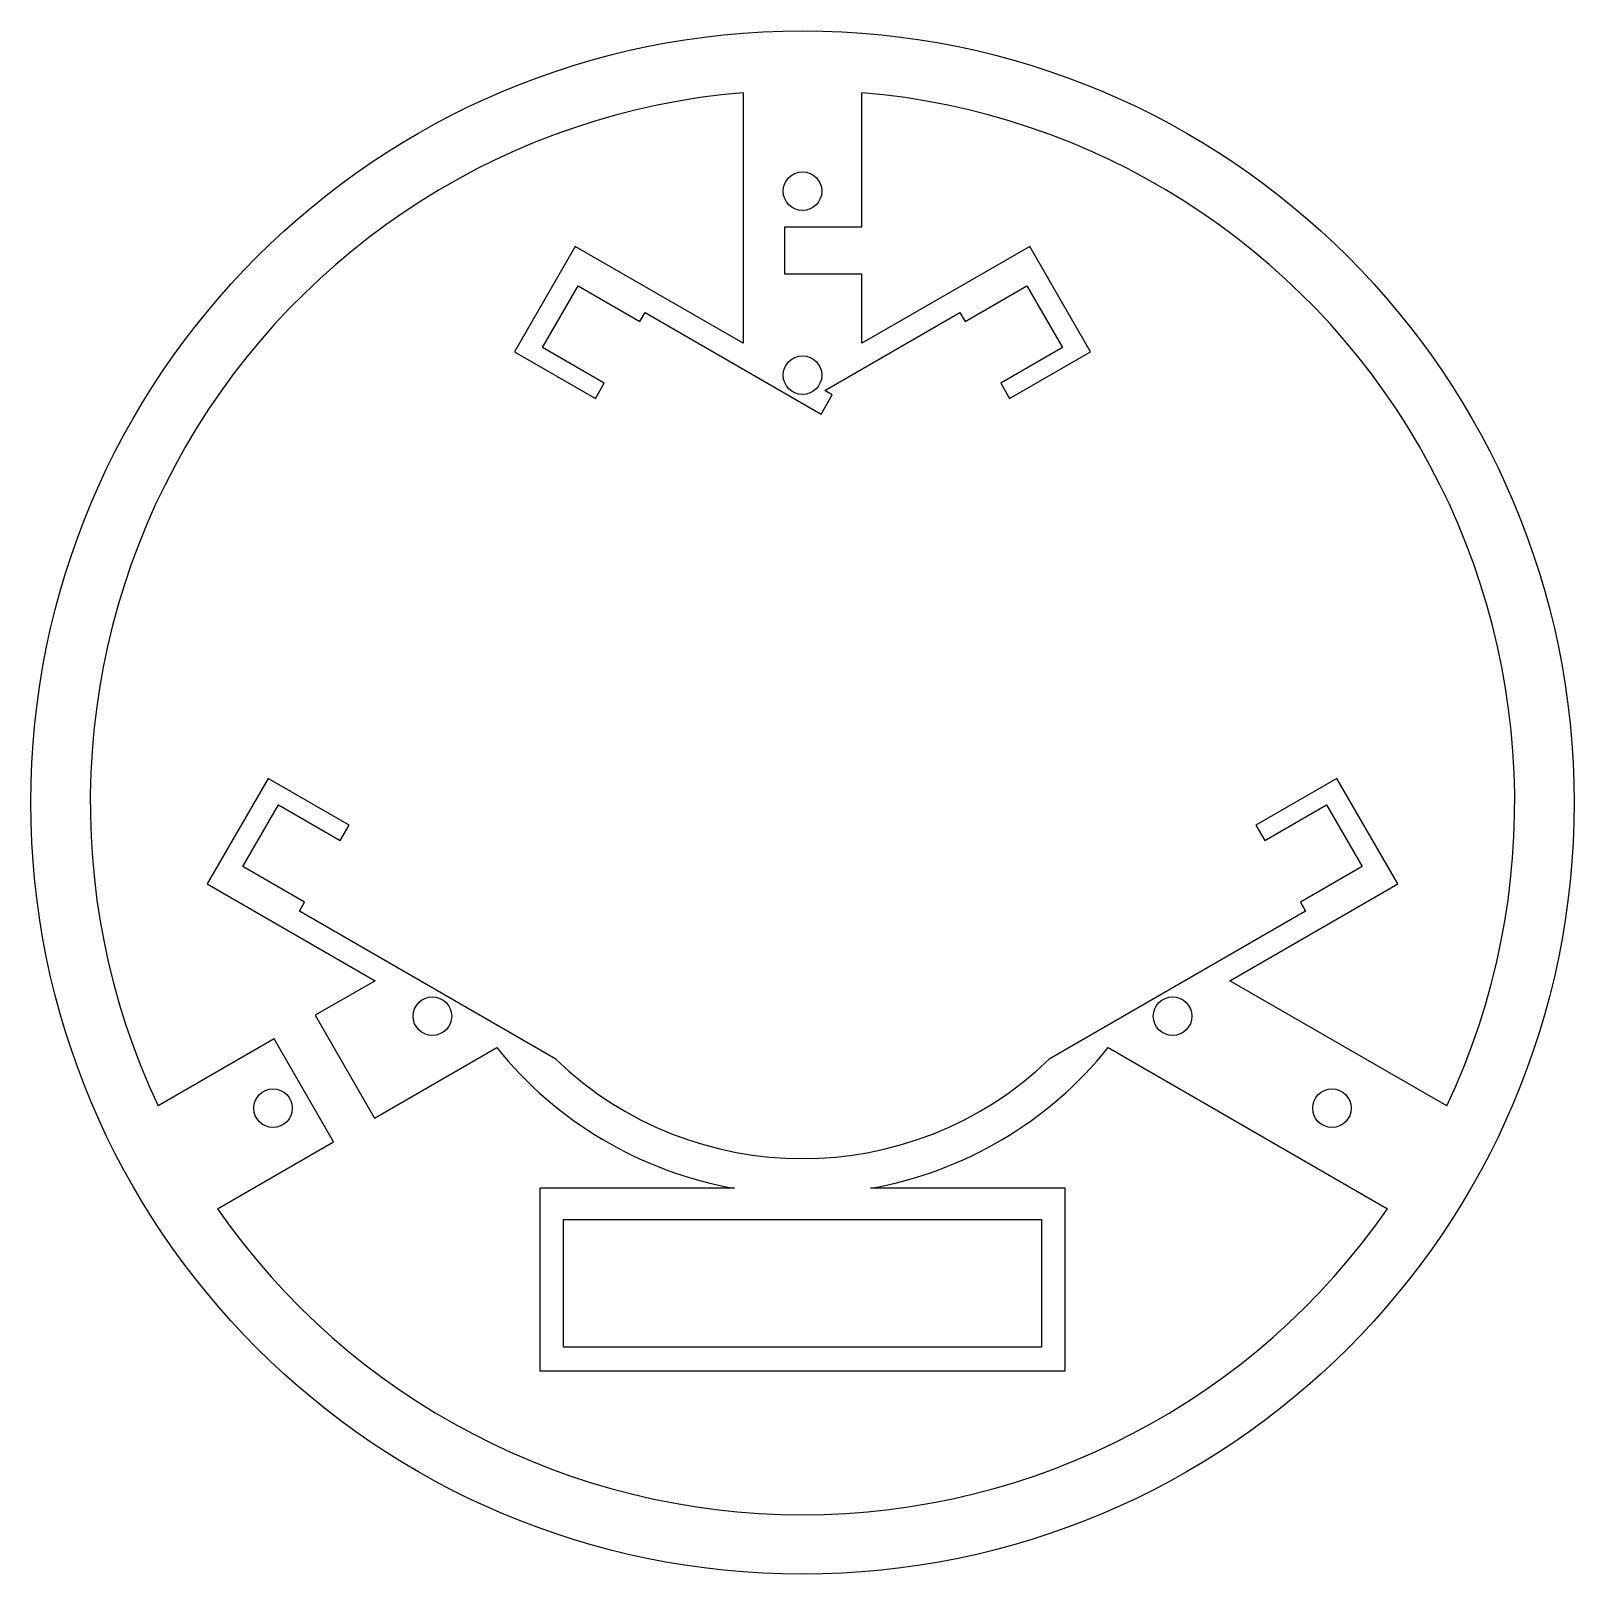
# Model space of a CAD drawing. Header units: millimetres. Extents: x -130 to 130, y -130 to 130.
import ezdxf

# ---------------------------------------------------------------- set-up
doc = ezdxf.new("R2010")
doc.units = ezdxf.units.MM
doc.layers.add('maple_layer3_outline', color=7, linetype='Continuous')

msp = doc.modelspace()

# ---------------------------------------------------------------- linework, layer by layer
at = {"layer": 'maple_layer3_outline'}
for p, q in [((-10, 119.58), (-10, 77.36)), ((10, 97), (10, 119.58)), ((-3, 89), (-3, 97)), ((-3, 97), (10, 97)), ((-38.28, 93.69), (-48.53, 75.94)), ((-10, 77.36), (-38.28, 93.69)), ((38.28, 93.69), (10, 77.36)), ((48.53, 75.94), (38.28, 93.69)), ((10, 89), (-3, 89)), ((10, 77.36), (10, 89)), ((-43.78, 76.66), (-37.78, 87.06)), ((-37.78, 87.06), (-27.39, 81.06)), ((27.39, 81.06), (37.78, 87.06)), ((37.78, 87.06), (43.78, 76.66)), ((-27.39, 81.06), (-26.52, 82.57)), ((-26.52, 82.57), (3.14, 65.45)), ((3.75, 69.43), (26.52, 82.57)), ((26.52, 82.57), (27.39, 81.06)), ((-48.53, 75.94), (-34.89, 68.07)), ((-33.39, 70.66), (-43.78, 76.66)), ((43.78, 76.66), (33.39, 70.66)), ((34.89, 68.07), (48.53, 75.94)), ((-34.89, 68.07), (-33.39, 70.66)), ((33.39, 70.66), (34.89, 68.07)), ((3.14, 65.45), (5.02, 68.69)), ((5.02, 68.69), (3.75, 69.43)), ((-90.03, 4.06), (-100.28, -13.69)), ((-76.39, -3.82), (-90.03, 4.06)), ((90.03, 4.06), (76.39, -3.82)), ((100.28, -13.69), (90.03, 4.06)), ((-94.28, -10.81), (-88.28, -0.41)), ((-88.28, -0.41), (-77.89, -6.41)), ((77.89, -6.41), (88.28, -0.41)), ((88.28, -0.41), (94.28, -10.81)), ((-77.89, -6.41), (-76.39, -3.82)), ((76.39, -3.82), (77.89, -6.41)), ((-83.89, -16.81), (-94.28, -10.81)), ((94.28, -10.81), (83.89, -16.81)), ((-100.28, -13.69), (-72, -30.02)), ((72, -30.02), (100.28, -13.69)), ((-84.77, -18.32), (-83.89, -16.81)), ((83.89, -16.81), (84.77, -18.32)), ((-41.58, -43.25), (-84.77, -18.32)), ((84.77, -18.32), (41.58, -43.25)), ((-72, -30.02), (-82.08, -35.84)), ((108.56, -51.13), (72, -30.02)), ((-82.08, -35.84), (-72.08, -53.16)), ((-89, -39.84), (-108.56, -51.13)), ((-79, -57.16), (-89, -39.84)), ((-72.08, -53.16), (-51.5, -41.28)), ((51.5, -41.28), (98.56, -68.45)), ((-98.56, -68.45), (-79, -57.16)), ((-11.45, -65), (-44.25, -65)), ((44.25, -65), (11.45, -65)), ((44.25, -95.75), (44.25, -65)), ((-44.25, -65), (-44.25, -95.75)), ((-40.25, -91.75), (-40.25, -70.25)), ((-40.25, -70.25), (40.25, -70.25)), ((40.25, -70.25), (40.25, -91.75)), ((40.25, -91.75), (-40.25, -91.75)), ((-44.25, -95.75), (44.25, -95.75))]:
    msp.add_line(p, q, dxfattribs=at)
for centre, radius in [((0, 0), 130), ((0, 103), 3.25), ((0, 72), 3.25), ((-62.35, -36), 3.25), ((62.35, -36), 3.25), ((-89.2, -51.5), 3.25), ((89.2, -51.5), 3.25)]:
    msp.add_circle(centre, radius, dxfattribs=at)
for radius, start, end in [(120, 94.7802, 205.2198), (120, 334.7802, 445.2198), (66, -141.2853, -99.9866), (66, -80.0134, -38.7147), (60, -133.8721, -46.1279), (120, 214.7802, 325.2198)]:
    msp.add_arc((0, 0), radius, start, end, dxfattribs=at)

doc.saveas('drawing.dxf')
